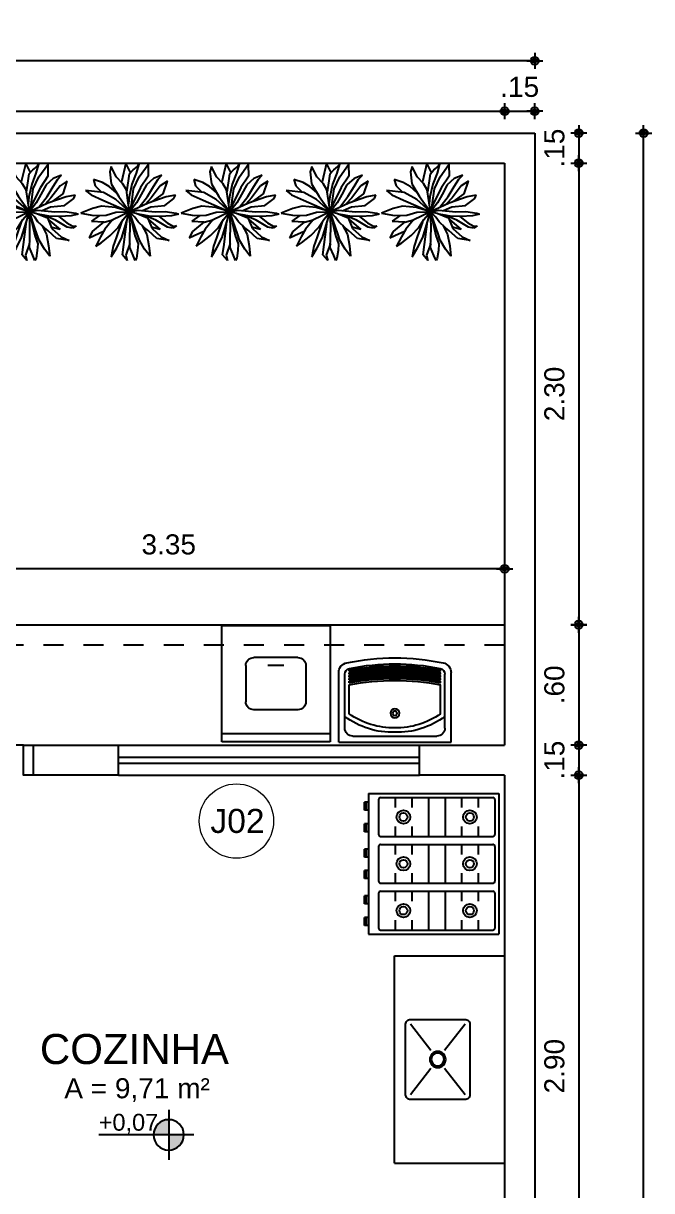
# Model space of a CAD drawing. Header units: millimetres. Extents: x 0 to 5100, y -1 to 1869.
# Drawn here: x 4693.76 to 4696.9, y 994.43 to 1000.25 of the extents above; entities that cross this region are included whole.
import ezdxf
from ezdxf.enums import TextEntityAlignment as Align

# ---------------------------------------------------------------- set-up
doc = ezdxf.new("R2010")
doc.units = ezdxf.units.MM
doc.header["$LTSCALE"] = 20
doc.linetypes.add('HIDDEN', pattern=[0.375, 0.25, -0.125])
for name, color, linetype in [('01', 4, 'Continuous'), ('02', 2, 'Continuous'), ('a-pem-m', 6, 'Continuous'), ('A-PEN-08', 8, 'Continuous'), ('A-PEN-C', 4, 'Continuous'), ('A-PEN-M', 6, 'Continuous'), ('A-PEN-V', 104, 'Continuous'), ('AGT TEXTO-80 MC', 3, 'Continuous'), ('COTAS', 7, 'Continuous'), ('COZINHA', 6, 'Continuous'), ('JANELAS_EXTERNO', 3, 'Continuous'), ('JANELAS_INTERNO', 3, 'Continuous'), ('L-Texto', 30, 'Continuous'), ('NIVEIS', 1, 'Continuous'), ('PAREDE2.5', 5, 'Continuous'), ('portas', 4, 'Continuous')]:
    doc.layers.add(name, color=color, linetype=linetype)
doc.layers.add('BLOCOS', color=4, linetype='Continuous', lineweight=9)
doc.styles.add('CARIMBO_DADOS', font='arial.ttf', dxfattribs={"height": 0.1})
doc.styles.add('REGUA80', font='arial.ttf', dxfattribs={"height": 1})
doc.styles.get("Standard").update_dxf_attribs({"font": 'arial.ttf'})
doc.styles.add('T20', font='PORT2', dxfattribs={"height": 0.2})
doc.styles.add('TEXT', font='arial.ttf')
doc.dimstyles.get("Standard").update_dxf_attribs({"dimtxt": 0.18, "dimasz": 0.18, "dimexe": 0.18, "dimexo": 0.0625, "dimgap": 0.09, "dimtad": 0, "dimtih": 1, "dimtoh": 1, "dimdec": 4, "dimzin": 0, "dimdsep": 46, "dimtxsty": 'Standard', "dimcen": 0.09, "dimadec": 0, "dimazin": 0, "dimtfac": 1, "dimtdec": 4, "dimtofl": 0, "dimtmove": 0, "dimatfit": 3, "dimfxl": 1, "dimtolj": 1, "dimtzin": 0, "dimarcsym": 0})

# ---------------------------------------------------------------- blocks, each defined once
blk = doc.blocks.new('Fogão03_6')
at = {"layer": 'a-pem-m', "color": 8}
for p, q in [((-0.35, -0.65), (-0.35, 0)), ((-0.35, 0), (0.35, 0)), ((-0.35, 0), (0.35, 0)), ((-0.35, -0.65), (-0.35, 0)), ((-0.33, -0.59), (-0.33, -0.03)), ((-0.33, -0.59), (-0.33, -0.03)), ((-0.32, -0.02), (-0.1467, -0.02)), ((-0.32, -0.02), (-0.1467, -0.02)), ((-0.1367, -0.59), (-0.1367, -0.03)), ((-0.1367, -0.59), (-0.1367, -0.03)), ((-0.0967, -0.59), (-0.0967, -0.03)), ((-0.0967, -0.59), (-0.0967, -0.03)), ((-0.0867, -0.02), (0.0867, -0.02)), ((-0.0867, -0.02), (0.0867, -0.02)), ((0.0967, -0.59), (0.0967, -0.03)), ((0.0967, -0.59), (0.0967, -0.03)), ((0.1367, -0.59), (0.1367, -0.03)), ((0.1367, -0.59), (0.1367, -0.03)), ((0.1467, -0.02), (0.32, -0.02)), ((0.1467, -0.02), (0.32, -0.02)), ((0.33, -0.59), (0.33, -0.03)), ((0.33, -0.59), (0.33, -0.03)), ((0.35, -0.65), (0.35, 0)), ((0.35, -0.65), (0.35, 0)), ((-0.33, -0.1029), (-0.28, -0.1029)), ((-0.33, -0.1029), (-0.28, -0.1029)), ((-0.1867, -0.1029), (-0.1367, -0.1029)), ((-0.1867, -0.1029), (-0.1367, -0.1029)), ((-0.0967, -0.1029), (-0.0467, -0.1029)), ((-0.0967, -0.1029), (-0.0467, -0.1029)), ((0.0467, -0.1029), (0.0967, -0.1029)), ((0.0467, -0.1029), (0.0967, -0.1029)), ((0.1367, -0.1029), (0.1867, -0.1029)), ((0.1367, -0.1029), (0.1867, -0.1029)), ((0.28, -0.1029), (0.33, -0.1029)), ((0.28, -0.1029), (0.33, -0.1029)), ((-0.33, -0.1857), (-0.28, -0.1857)), ((-0.33, -0.1857), (-0.28, -0.1857)), ((-0.1867, -0.1857), (-0.1367, -0.1857)), ((-0.1867, -0.1857), (-0.1367, -0.1857)), ((-0.0967, -0.1857), (-0.0467, -0.1857)), ((-0.0967, -0.1857), (-0.0467, -0.1857)), ((0.0467, -0.1857), (0.0967, -0.1857)), ((0.0467, -0.1857), (0.0967, -0.1857)), ((0.1367, -0.1857), (0.1867, -0.1857)), ((0.1367, -0.1857), (0.1867, -0.1857)), ((0.28, -0.1857), (0.33, -0.1857)), ((0.28, -0.1857), (0.33, -0.1857)), ((-0.33, -0.2686), (-0.1367, -0.2686)), ((-0.33, -0.2686), (-0.1367, -0.2686)), ((-0.0967, -0.2686), (0.0967, -0.2686)), ((-0.0967, -0.2686), (0.0967, -0.2686)), ((0.1367, -0.2686), (0.33, -0.2686)), ((0.1367, -0.2686), (0.33, -0.2686)), ((-0.33, -0.3514), (-0.1367, -0.3514)), ((-0.33, -0.3514), (-0.1367, -0.3514)), ((-0.0967, -0.3514), (0.0967, -0.3514)), ((-0.0967, -0.3514), (0.0967, -0.3514)), ((0.1367, -0.3514), (0.33, -0.3514)), ((0.1367, -0.3514), (0.33, -0.3514)), ((-0.33, -0.4343), (-0.28, -0.4343)), ((-0.33, -0.4343), (-0.28, -0.4343)), ((-0.1867, -0.4343), (-0.1367, -0.4343)), ((-0.1867, -0.4343), (-0.1367, -0.4343)), ((-0.0967, -0.4343), (-0.0467, -0.4343)), ((-0.0967, -0.4343), (-0.0467, -0.4343)), ((0.0467, -0.4343), (0.0967, -0.4343)), ((0.0467, -0.4343), (0.0967, -0.4343)), ((0.1367, -0.4343), (0.1867, -0.4343)), ((0.1367, -0.4343), (0.1867, -0.4343)), ((0.28, -0.4343), (0.33, -0.4343)), ((0.28, -0.4343), (0.33, -0.4343)), ((-0.33, -0.5171), (-0.28, -0.5171)), ((-0.33, -0.5171), (-0.28, -0.5171)), ((-0.1867, -0.5171), (-0.1367, -0.5171)), ((-0.1867, -0.5171), (-0.1367, -0.5171)), ((-0.0967, -0.5171), (-0.0467, -0.5171)), ((-0.0967, -0.5171), (-0.0467, -0.5171)), ((0.0467, -0.5171), (0.0967, -0.5171)), ((0.0467, -0.5171), (0.0967, -0.5171)), ((0.1367, -0.5171), (0.1867, -0.5171)), ((0.1367, -0.5171), (0.1867, -0.5171)), ((0.28, -0.5171), (0.33, -0.5171)), ((0.28, -0.5171), (0.33, -0.5171)), ((-0.32, -0.6), (-0.1467, -0.6)), ((-0.32, -0.6), (-0.1467, -0.6)), ((-0.0867, -0.6), (0.0867, -0.6)), ((-0.0867, -0.6), (0.0867, -0.6)), ((0.1467, -0.6), (0.32, -0.6)), ((0.1467, -0.6), (0.32, -0.6)), ((-0.35, -0.65), (0.35, -0.65)), ((-0.35, -0.65), (0.35, -0.65)), ((-0.3068, -0.65), (-0.3068, -0.67)), ((-0.3068, -0.65), (-0.3068, -0.67)), ((-0.2669, -0.66), (-0.3068, -0.66)), ((-0.2669, -0.66), (-0.3068, -0.66)), ((-0.2669, -0.67), (-0.3068, -0.67)), ((-0.2669, -0.67), (-0.3068, -0.67)), ((-0.2669, -0.65), (-0.2669, -0.67)), ((-0.2669, -0.65), (-0.2669, -0.67)), ((-0.1998, -0.65), (-0.1998, -0.67)), ((-0.1998, -0.65), (-0.1998, -0.67)), ((-0.1599, -0.66), (-0.1998, -0.66)), ((-0.1599, -0.66), (-0.1998, -0.66)), ((-0.1599, -0.67), (-0.1998, -0.67)), ((-0.1599, -0.67), (-0.1998, -0.67)), ((-0.1599, -0.65), (-0.1599, -0.67)), ((-0.1599, -0.65), (-0.1599, -0.67)), ((-0.0734, -0.65), (-0.0734, -0.67)), ((-0.0734, -0.65), (-0.0734, -0.67)), ((-0.0335, -0.66), (-0.0734, -0.66)), ((-0.0335, -0.66), (-0.0734, -0.66)), ((-0.0335, -0.67), (-0.0734, -0.67)), ((-0.0335, -0.67), (-0.0734, -0.67)), ((-0.0335, -0.65), (-0.0335, -0.67)), ((-0.0335, -0.65), (-0.0335, -0.67)), ((0.0335, -0.65), (0.0335, -0.67)), ((0.0335, -0.65), (0.0335, -0.67)), ((0.0734, -0.66), (0.0335, -0.66)), ((0.0734, -0.66), (0.0335, -0.66)), ((0.0734, -0.67), (0.0335, -0.67)), ((0.0734, -0.67), (0.0335, -0.67)), ((0.0734, -0.65), (0.0734, -0.67)), ((0.0734, -0.65), (0.0734, -0.67)), ((0.1599, -0.65), (0.1599, -0.67)), ((0.1599, -0.65), (0.1599, -0.67)), ((0.1998, -0.66), (0.1599, -0.66)), ((0.1998, -0.66), (0.1599, -0.66)), ((0.1998, -0.67), (0.1599, -0.67)), ((0.1998, -0.67), (0.1599, -0.67)), ((0.1998, -0.65), (0.1998, -0.67)), ((0.1998, -0.65), (0.1998, -0.67)), ((0.2669, -0.65), (0.2669, -0.67)), ((0.2669, -0.65), (0.2669, -0.67)), ((0.3067, -0.66), (0.2669, -0.66)), ((0.3067, -0.66), (0.2669, -0.66)), ((0.3067, -0.67), (0.2669, -0.67)), ((0.3067, -0.67), (0.2669, -0.67)), ((0.3067, -0.65), (0.3067, -0.67)), ((0.3067, -0.65), (0.3067, -0.67))]:
    blk.add_line(p, q, dxfattribs=at)
for centre, radius in [((-0.2333, -0.1443), 0.0341), ((-0.2333, -0.1443), 0.0341), ((0, -0.1443), 0.0341), ((0, -0.1443), 0.0341), ((0.2333, -0.1443), 0.0341), ((0.2333, -0.1443), 0.0341), ((-0.2333, -0.1443), 0.02), ((-0.2333, -0.1443), 0.02), ((0, -0.1443), 0.02), ((0, -0.1443), 0.02), ((0.2333, -0.1443), 0.02), ((0.2333, -0.1443), 0.02), ((-0.2333, -0.4757), 0.0341), ((-0.2333, -0.4757), 0.0341), ((-0.2333, -0.4757), 0.02), ((-0.2333, -0.4757), 0.02), ((0, -0.4757), 0.0341), ((0, -0.4757), 0.0341), ((0, -0.4757), 0.02), ((0, -0.4757), 0.02), ((0.2333, -0.4757), 0.0341), ((0.2333, -0.4757), 0.0341), ((0.2333, -0.4757), 0.02), ((0.2333, -0.4757), 0.02)]:
    blk.add_circle(centre, radius, dxfattribs=at)
for centre, start, end in [((-0.32, -0.03), 89.99946, 179.99964), ((-0.32, -0.03), 89.99946, 179.99964), ((-0.1467, -0.03), 359.99964, 89.99946), ((-0.1467, -0.03), 359.99964, 89.99946), ((-0.0867, -0.03), 89.99946, 179.99964), ((-0.0867, -0.03), 89.99946, 179.99964), ((0.0867, -0.03), 359.99964, 89.99946), ((0.0867, -0.03), 359.99964, 89.99946), ((0.1467, -0.03), 89.99946, 179.99964), ((0.1467, -0.03), 89.99946, 179.99964), ((0.32, -0.03), 359.99964, 89.99946), ((0.32, -0.03), 359.99964, 89.99946), ((-0.32, -0.59), 179.99964, 269.99946), ((-0.32, -0.59), 179.99964, 269.99946), ((-0.1467, -0.59), 269.99946, 359.99964), ((-0.1467, -0.59), 269.99946, 359.99964), ((-0.0867, -0.59), 179.99964, 269.99946), ((-0.0867, -0.59), 179.99964, 269.99946), ((0.0867, -0.59), 269.99946, 359.99964), ((0.0867, -0.59), 269.99946, 359.99964), ((0.1467, -0.59), 179.99964, 269.99946), ((0.1467, -0.59), 179.99964, 269.99946), ((0.32, -0.59), 269.99946, 359.99964), ((0.32, -0.59), 269.99946, 359.99964)]:
    blk.add_arc(centre, 0.01, start, end, dxfattribs=at)
blk = doc.blocks.new('pp')
at = {"layer": '01'}
for p, q in [((3701.2338, 249.4487), (3701.3355, 249.317)), ((3701.404, 249.317), (3701.5058, 249.4487)), ((3701.2338, 249.0967), (3701.3355, 249.2284)), ((3701.404, 249.2284), (3701.5058, 249.0967))]:
    blk.add_line(p, q, dxfattribs=at)
for radius in [0.04, 0.032]:
    blk.add_circle((3701.3698, 249.2727), radius, dxfattribs=at)
at = {"layer": '02', "flags": 128}
blk.add_lwpolyline([(3701.2098, 249.4487), (3701.2098, 249.0967, 0.414214), (3701.2338, 249.0727), (3701.5058, 249.0727, 0.414214), (3701.5298, 249.0967), (3701.5298, 249.4487, 0.414214), (3701.5058, 249.4727), (3701.2338, 249.4727, 0.414214)], format="xyb", close=True, dxfattribs=at)
blk = doc.blocks.new('Árvore10')
at = {"layer": 'AGT TEXTO-80 MC', "color": 72}
for p, q in [((0.047, 1.449), (0.076, 1.524)), ((0.076, 1.524), (0.123, 1.305)), ((0.444, 1.455), (0.515, 1.349)), ((0.45, 1.349), (0.444, 1.455)), ((-0.952, 1.18), (-0.811, 0.954)), ((-0.554, 1.048), (-0.952, 1.18)), ((-0.519, 1.424), (-0.467, 1.142)), ((-0.414, 1.38), (-0.519, 1.424)), ((-0.467, 1.142), (-0.268, 0.579)), ((-0.198, 1.092), (-0.414, 1.38)), ((-0.151, 0.66), (-0.198, 1.092)), ((-0.005, 1.105), (0.047, 1.449)), ((0.006, 0.792), (-0.005, 1.105)), ((0.123, 1.305), (0.147, 0.948)), ((0.146, 0.917), (0.351, 1.167)), ((0.48, 1.18), (0.258, 0.817)), ((0.351, 1.167), (0.45, 1.349)), ((0.515, 1.349), (0.48, 1.18)), ((0.783, 0.986), (0.9, 1.236)), ((0.9, 1.236), (0.83, 0.848)), ((-1.139, 1.004), (-1.033, 0.742)), ((-1.01, 0.886), (-1.139, 1.004)), ((-1.033, 0.742), (-0.841, 0.523)), ((-0.782, 0.742), (-1.01, 0.886)), ((-0.811, 0.954), (-0.432, 0.673)), ((-0.473, 0.554), (-0.782, 0.742)), ((-0.317, 0.716), (-0.554, 1.048)), ((-0.052, 0.26), (0.006, 0.792)), ((0.258, 0.817), (0.103, 0.45)), ((0.147, 0.948), (0.135, 0.61)), ((0.234, 0.579), (0.55, 0.954)), ((0.55, 0.954), (0.48, 0.673)), ((0.526, 0.698), (0.783, 0.986)), ((0.83, 0.848), (0.59, 0.585)), ((-1.471, 0.573), (-1.103, 0.579)), ((-1.092, 0.297), (-1.471, 0.573)), ((-1.103, 0.579), (-0.753, 0.341)), ((-0.841, 0.523), (-0.537, 0.36)), ((-0.137, 0.296), (-0.473, 0.554)), ((-0.432, 0.673), (-0.233, 0.491)), ((-0.268, 0.579), (0, 0)), ((-0.036, 0.403), (-0.151, 0.66)), ((0.041, 0.203), (0.193, 0.56)), ((0.135, 0.61), (0.071, 0.273)), ((0.193, 0.56), (0.526, 0.698)), ((0.497, 0.466), (0.316, 0.266)), ((0.421, 0.383), (0.707, 0.535)), ((0.59, 0.585), (0.497, 0.466)), ((0.707, 0.535), (1.064, 0.598)), ((1.169, 0.466), (0.883, 0.303)), ((1.064, 0.598), (1.379, 0.635)), ((1.379, 0.635), (1.169, 0.466)), ((-1.218, 0.031), (-1.512, -0.116)), ((-1.483, 0.285), (-1.197, 0.203)), ((-1.407, 0.241), (-1.483, 0.285)), ((-1.308, 0.109), (-1.407, 0.241)), ((-1.179, -0.003), (-1.308, 0.109)), ((-1.197, 0.203), (-0.858, 0.072)), ((-0.712, 0.122), (-1.092, 0.297)), ((-0.858, 0.072), (-0.461, -0.016)), ((-0.753, 0.341), (-0.137, 0.036)), ((-0.204, 0.053), (-0.712, 0.122)), ((-0.537, 0.36), (-0.274, 0.216)), ((-0.274, 0.216), (0, 0)), ((0, 0), (-0.204, 0.053)), ((0, 0), (-0.052, 0.26)), ((0, 0), (0.041, 0.203)), ((0.509, 0.172), (0, 0)), ((0, 0), (0.742, 0.166)), ((0.17, 0.166), (0, 0)), ((0.462, 0.016), (0, 0)), ((0.316, 0.266), (0.17, 0.166)), ((0.824, 0.009), (0.462, 0.016)), ((0.684, 0.235), (0.509, 0.172)), ((0.883, 0.303), (0.684, 0.235)), ((0.742, 0.166), (0.999, 0.26)), ((1.11, 0.003), (0.824, 0.009)), ((0.988, 0.006), (1.356, -0.122)), ((0.999, 0.26), (1.204, 0.247)), ((1.362, 0.109), (1.11, 0.003)), ((1.204, 0.247), (1.443, 0.21)), ((1.519, 0.172), (1.362, 0.109)), ((1.443, 0.21), (1.519, 0.172)), ((-1.512, -0.116), (-0.934, -0.254)), ((-0.607, -0.085), (-1.179, -0.003)), ((-0.882, -0.222), (-1.092, -0.416)), ((-0.683, -0.103), (-0.882, -0.222)), ((-0.864, -0.579), (-0.473, -0.341)), ((-0.35, -0.053), (-0.683, -0.103)), ((-0.473, -0.341), (0, 0)), ((-0.461, -0.016), (-0.249, -0.04)), ((0, 0), (-0.379, -0.429)), ((-0.362, -0.836), (0, 0)), ((0, 0), (-0.35, -0.053)), ((0, 0), (-0.128, -0.441)), ((0.807, -0.241), (0, 0)), ((0.246, -0.203), (0, 0)), ((0, 0), (0.263, -0.541)), ((0.018, -0.429), (0, 0)), ((0.491, -0.36), (0.246, -0.203)), ((1.023, -0.185), (0.307, -0.092)), ((0.324, -0.253), (0.778, -0.41)), ((0.737, -0.604), (0.491, -0.36)), ((1.128, -0.404), (0.807, -0.241)), ((1.338, -0.228), (1.023, -0.185)), ((1.519, -0.078), (1.338, -0.228)), ((1.356, -0.122), (1.519, -0.078)), ((-1.092, -0.416), (-1.407, -0.573)), ((-1.407, -0.573), (-1.244, -0.623)), ((-1.244, -0.623), (-0.864, -0.579)), ((-0.782, -0.635), (-0.911, -0.848)), ((-0.587, -0.411), (-0.782, -0.635)), ((-0.379, -0.429), (-0.601, -0.817)), ((-0.128, -0.441), (-0.169, -0.873)), ((0.106, -0.736), (0.018, -0.429)), ((0.322, -0.804), (0.252, -0.529)), ((0.263, -0.541), (0.538, -0.773)), ((0.97, -0.892), (0.737, -0.604)), ((0.778, -0.41), (1.07, -0.51)), ((1.07, -0.51), (1.403, -0.573)), ((1.403, -0.573), (1.128, -0.404)), ((-0.911, -0.848), (-1.004, -1.13)), ((-1.004, -1.13), (-0.811, -1.073)), ((-0.811, -1.073), (-0.613, -0.873)), ((-0.601, -0.817), (-0.66, -1.374)), ((-0.531, -1.205), (-0.362, -0.836)), ((-0.169, -0.873), (-0.099, -1.161)), ((0.117, -1.117), (0.106, -0.736)), ((0.117, -0.942), (0.293, -1.192)), ((0.293, -1.192), (0.316, -0.804)), ((0.316, -0.804), (0.62, -1.167)), ((0.538, -0.773), (0.783, -0.904)), ((0.737, -1.111), (0.608, -0.811)), ((0.783, -0.904), (1.075, -1.055)), ((1.075, -1.055), (0.97, -0.892)), ((-0.66, -1.374), (-0.531, -1.205)), ((-0.099, -1.161), (0.041, -1.524)), ((0.041, -1.524), (0.117, -1.117)), ((0.62, -1.167), (0.813, -1.267)), ((0.813, -1.267), (0.737, -1.111))]:
    blk.add_line(p, q, dxfattribs=at)
blk = doc.blocks.new('CIRCULOS')
at = {"layer": 'COTAS'}
for p, q in [((-4, 0), (4, 0)), ((0, 4), (0, -4))]:
    blk.add_line(p, q, dxfattribs=at)
for radius in [2, 1]:
    blk.add_circle((0, 0), radius, dxfattribs=at)
blk = doc.blocks.new('*D159')
at = {"layer": 'PAREDE2.5', "color": 8, "lineweight": -2, "ltscale": 0.05}
blk.add_line((4689.4731, 999.8071), (4696.1531, 999.8071), dxfattribs=at)
at = {"layer": 'PAREDE2.5', "color": 8, "lineweight": -2, "ltscale": 0.05, "xscale": 0.01, "yscale": 0.01, "zscale": 0.01, "rotation": 180}
blk.add_blockref('CIRCULOS', (4689.4631, 999.8071), dxfattribs=at)
at = {"layer": 'PAREDE2.5', "color": 8, "lineweight": -2, "ltscale": 0.05, "xscale": 0.01, "yscale": 0.01, "zscale": 0.01}
blk.add_blockref('CIRCULOS', (4696.1631, 999.8071), dxfattribs=at)
at = {"layer": 'PAREDE2.5', "color": 230, "ltscale": 0.05, "insert": (4692.8131, 999.9282), "char_height": 0.1, "attachment_point": 5, "style": 'CARIMBO_DADOS'}
blk.add_mtext('\\A1;6.70', dxfattribs=at)
blk = doc.blocks.new('*D160')
at = {"layer": 'PAREDE2.5', "color": 8, "lineweight": -2, "ltscale": 0.05}
for p, q in [((4696.1531, 999.8071), (4696.1431, 999.8071)), ((4696.1631, 999.8071), (4696.3131, 999.8071)), ((4696.3231, 999.8071), (4696.3331, 999.8071))]:
    blk.add_line(p, q, dxfattribs=at)
at = {"layer": 'PAREDE2.5', "color": 8, "lineweight": -2, "ltscale": 0.05, "xscale": 0.01, "yscale": 0.01, "zscale": 0.01}
blk.add_blockref('CIRCULOS', (4696.1631, 999.8071), dxfattribs=at)
at = {"layer": 'PAREDE2.5', "color": 8, "lineweight": -2, "ltscale": 0.05, "xscale": 0.01, "yscale": 0.01, "zscale": 0.01, "rotation": 180}
blk.add_blockref('CIRCULOS', (4696.3131, 999.8071), dxfattribs=at)
at = {"layer": 'PAREDE2.5', "color": 230, "ltscale": 0.05, "insert": (4696.2381, 999.9282), "char_height": 0.1, "attachment_point": 5, "style": 'CARIMBO_DADOS'}
blk.add_mtext('\\A1;.15', dxfattribs=at)
blk = doc.blocks.new('*D133')
at = {"layer": 'PAREDE2.5', "color": 8, "lineweight": -2, "ltscale": 0.05}
blk.add_line((4696.3031, 1000.0587), (4689.3231, 1000.0587), dxfattribs=at)
at = {"layer": 'PAREDE2.5', "color": 8, "lineweight": -2, "ltscale": 0.05, "xscale": 0.01, "yscale": 0.01, "zscale": 0.01, "rotation": 180}
blk.add_blockref('CIRCULOS', (4689.3131, 1000.0587), dxfattribs=at)
at = {"layer": 'PAREDE2.5', "color": 8, "lineweight": -2, "ltscale": 0.05, "xscale": 0.01, "yscale": 0.01, "zscale": 0.01}
blk.add_blockref('CIRCULOS', (4696.3131, 1000.0587), dxfattribs=at)
at = {"layer": 'PAREDE2.5', "color": 230, "ltscale": 0.05, "insert": (4692.8131, 1000.1798), "char_height": 0.1, "attachment_point": 5, "style": 'CARIMBO_DADOS'}
blk.add_mtext('\\A1;7.00', dxfattribs=at)
blk = doc.blocks.new('*D161')
at = {"layer": 'PAREDE2.5', "color": 8, "lineweight": -2, "ltscale": 0.05}
for p, q in [((4696.5325, 999.7086), (4696.5325, 999.7186)), ((4696.5325, 999.6986), (4696.5325, 999.5486)), ((4696.5325, 999.5386), (4696.5325, 999.5286))]:
    blk.add_line(p, q, dxfattribs=at)
at = {"layer": 'PAREDE2.5', "color": 8, "lineweight": -2, "ltscale": 0.05, "xscale": 0.01, "yscale": 0.01, "zscale": 0.01}
for p, rotation in [((4696.5325, 999.6986), 270), ((4696.5325, 999.5486), 90)]:
    blk.add_blockref('CIRCULOS', p, dxfattribs=dict(at, rotation=rotation))
at = {"layer": 'PAREDE2.5', "color": 230, "ltscale": 0.05, "insert": (4696.4115, 999.6236), "char_height": 0.1, "attachment_point": 5, "rotation": 90, "style": 'CARIMBO_DADOS'}
blk.add_mtext('\\A1;.15', dxfattribs=at)
blk = doc.blocks.new('*D162')
at = {"layer": 'PAREDE2.5', "color": 8, "lineweight": -2, "ltscale": 0.05}
blk.add_line((4696.5325, 999.5386), (4696.5325, 997.2586), dxfattribs=at)
at = {"layer": 'PAREDE2.5', "color": 8, "lineweight": -2, "ltscale": 0.05, "xscale": 0.01, "yscale": 0.01, "zscale": 0.01}
for p, rotation in [((4696.5325, 999.5486), 90), ((4696.5325, 997.2486), 270)]:
    blk.add_blockref('CIRCULOS', p, dxfattribs=dict(at, rotation=rotation))
at = {"layer": 'PAREDE2.5', "color": 230, "ltscale": 0.05, "insert": (4696.4115, 998.3986), "char_height": 0.1, "attachment_point": 5, "rotation": 90, "style": 'CARIMBO_DADOS'}
blk.add_mtext('\\A1;2.30', dxfattribs=at)
blk = doc.blocks.new('*D163')
at = {"layer": 'PAREDE2.5', "color": 8, "lineweight": -2, "ltscale": 0.05}
blk.add_line((4696.5325, 997.2386), (4696.5325, 996.6586), dxfattribs=at)
at = {"layer": 'PAREDE2.5', "color": 8, "lineweight": -2, "ltscale": 0.05, "xscale": 0.01, "yscale": 0.01, "zscale": 0.01}
for p, rotation in [((4696.5325, 997.2486), 90), ((4696.5325, 996.6486), 270)]:
    blk.add_blockref('CIRCULOS', p, dxfattribs=dict(at, rotation=rotation))
at = {"layer": 'PAREDE2.5', "color": 230, "ltscale": 0.05, "insert": (4696.4115, 996.9486), "char_height": 0.1, "attachment_point": 5, "rotation": 90, "style": 'CARIMBO_DADOS'}
blk.add_mtext('\\A1;.60', dxfattribs=at)
blk = doc.blocks.new('*D164')
at = {"layer": 'PAREDE2.5', "color": 8, "lineweight": -2, "ltscale": 0.05}
for p, q in [((4696.5325, 996.6586), (4696.5325, 996.6686)), ((4696.5325, 996.6486), (4696.5325, 996.4986)), ((4696.5325, 996.4886), (4696.5325, 996.4786))]:
    blk.add_line(p, q, dxfattribs=at)
at = {"layer": 'PAREDE2.5', "color": 8, "lineweight": -2, "ltscale": 0.05, "xscale": 0.01, "yscale": 0.01, "zscale": 0.01}
for p, rotation in [((4696.5325, 996.6486), 270), ((4696.5325, 996.4986), 90)]:
    blk.add_blockref('CIRCULOS', p, dxfattribs=dict(at, rotation=rotation))
at = {"layer": 'PAREDE2.5', "color": 230, "ltscale": 0.05, "insert": (4696.4115, 996.5736), "char_height": 0.1, "attachment_point": 5, "rotation": 90, "style": 'CARIMBO_DADOS'}
blk.add_mtext('\\A1;.15', dxfattribs=at)
blk = doc.blocks.new('*D165')
at = {"layer": 'PAREDE2.5', "color": 8, "lineweight": -2, "ltscale": 0.05}
blk.add_line((4696.5325, 996.4886), (4696.5325, 993.6086), dxfattribs=at)
at = {"layer": 'PAREDE2.5', "color": 8, "lineweight": -2, "ltscale": 0.05, "xscale": 0.01, "yscale": 0.01, "zscale": 0.01}
for p, rotation in [((4696.5325, 996.4986), 90), ((4696.5325, 993.5986), 270)]:
    blk.add_blockref('CIRCULOS', p, dxfattribs=dict(at, rotation=rotation))
at = {"layer": 'PAREDE2.5', "color": 230, "ltscale": 0.05, "insert": (4696.4115, 995.0486), "char_height": 0.1, "attachment_point": 5, "rotation": 90, "style": 'CARIMBO_DADOS'}
blk.add_mtext('\\A1;2.90', dxfattribs=at)
blk = doc.blocks.new('*D135')
at = {"layer": 'PAREDE2.5', "color": 8, "lineweight": -2, "ltscale": 0.05}
blk.add_line((4696.8562, 974.7086), (4696.8562, 999.6886), dxfattribs=at)
at = {"layer": 'PAREDE2.5', "color": 8, "lineweight": -2, "ltscale": 0.05, "xscale": 0.01, "yscale": 0.01, "zscale": 0.01}
for p, rotation in [((4696.8562, 999.6986), 90), ((4696.8562, 974.6986), 270)]:
    blk.add_blockref('CIRCULOS', p, dxfattribs=dict(at, rotation=rotation))
at = {"layer": 'PAREDE2.5', "color": 230, "ltscale": 0.05, "insert": (4696.7351, 987.1986), "char_height": 0.1, "attachment_point": 5, "rotation": 90, "style": 'CARIMBO_DADOS'}
blk.add_mtext('\\A1;25.00', dxfattribs=at)
blk = doc.blocks.new('*D185')
at = {"layer": 'PAREDE2.5', "color": 8, "lineweight": -2, "ltscale": 0.05}
blk.add_line((4696.1531, 997.5271), (4692.8231, 997.5271), dxfattribs=at)
at = {"layer": 'PAREDE2.5', "color": 8, "lineweight": -2, "ltscale": 0.05, "xscale": 0.01, "yscale": 0.01, "zscale": 0.01, "rotation": 180}
blk.add_blockref('CIRCULOS', (4692.8131, 997.5271), dxfattribs=at)
at = {"layer": 'PAREDE2.5', "color": 8, "lineweight": -2, "ltscale": 0.05, "xscale": 0.01, "yscale": 0.01, "zscale": 0.01}
blk.add_blockref('CIRCULOS', (4696.1631, 997.5271), dxfattribs=at)
at = {"layer": 'PAREDE2.5', "color": 230, "ltscale": 0.05, "insert": (4694.4881, 997.6481), "char_height": 0.1, "attachment_point": 5, "style": 'CARIMBO_DADOS'}
blk.add_mtext('\\A1;3.35', dxfattribs=at)
blk = doc.blocks.new('cotas')
at = {"layer": 'L-Texto'}
h = blk.add_hatch(color=6, dxfattribs=at)
h.paths.add_polyline_path([(0.135, 0, 0.414214), (0, 0.135), (0, 0)])
h.paths.add_polyline_path([(0, 0), (-0.135, 0, 0.414214), (0, -0.135)])
for p, q in [((0, 0.223), (0, -0.223)), ((-0.223, 0), (0.621, 0))]:
    blk.add_line(p, q, dxfattribs=at)
blk.add_circle((0, 0), 0.135, dxfattribs=at)
at = {"layer": 'L-Texto', "color": 6, "style": 'T20'}
blk.add_attdef('COTA', (0.167, 0.038), '', height=0.15, dxfattribs=at)
blk = doc.blocks.new('MaqLavarRoupas')
at = {"layer": '01'}
for p, q in [((0.27, -0.04), (-0.27, -0.04)), ((0.04, -0.38), (-0.04, -0.38))]:
    blk.add_line(p, q, dxfattribs=at)
at = {"layer": '02'}
for p, q in [((-0.27, 0), (-0.27, -0.58)), ((0.27, 0), (-0.27, 0)), ((0.27, -0.58), (0.27, 0)), ((0.11, -0.16), (-0.11, -0.16)), ((-0.15, -0.38), (-0.15, -0.2)), ((0.15, -0.38), (0.15, -0.2)), ((0.11, -0.42), (-0.11, -0.42)), ((-0.27, -0.58), (0.27, -0.58))]:
    blk.add_line(p, q, dxfattribs=at)
for centre, start, end in [((-0.11, -0.2), 90, 180), ((0.11, -0.2), 0, 90), ((-0.11, -0.38), 180, 270), ((0.11, -0.38), 270, 0)]:
    blk.add_arc(centre, 0.04, start, end, dxfattribs=at)
blk = doc.blocks.new('Tanque02')
at = {"layer": '01'}
for p, q in [((-0.2282, -0.1411), (-0.2282, -0.2851)), ((0.2282, -0.1411), (0.2282, -0.2851)), ((-0.2282, -0.2956), (-0.2282, -0.3028)), ((-0.2282, -0.3099), (-0.2282, -0.317)), ((-0.2282, -0.3241), (-0.2282, -0.3313)), ((-0.2282, -0.3384), (-0.2282, -0.3455)), ((0.2282, -0.2956), (0.2282, -0.3028)), ((0.2282, -0.3099), (0.2282, -0.317)), ((0.2282, -0.3241), (0.2282, -0.3313)), ((0.2282, -0.3384), (0.2282, -0.3455)), ((-0.2282, -0.3526), (-0.2282, -0.3598)), ((0.2282, -0.3526), (0.2282, -0.3598))]:
    blk.add_line(p, q, dxfattribs=at)
for radius in [0.0225, 0.011]:
    blk.add_circle((0, -0.1435), radius, dxfattribs=at)
for centre, radius, start, end in [((-0.0048, -0.4581), 0.3878, 89.29631, 125.17971), ((0.0048, -0.4581), 0.3878, 54.82029, 90.70369), ((-0.0082, 0.8256), 1.1322, 258.79776, 270.41551), ((0.0082, 0.8256), 1.1322, 269.58449, 281.20224), ((-0.0082, 0.8222), 1.1392, 258.86747, 270.41551), ((-0.0082, 0.8222), 1.1462, 258.93632, 270.41551), ((-0.0082, 0.8222), 1.1532, 259.00431, 270.41551), ((-0.0082, 0.8222), 1.1602, 259.07147, 270.41551), ((-0.0082, 0.8222), 1.1672, 259.13781, 270.41551), ((-0.0082, 0.8222), 1.1742, 259.20334, 270.41551), ((-0.0082, 0.8222), 1.1812, 259.26809, 270.41551), ((-0.0082, 0.8222), 1.1882, 259.33205, 270.41551), ((0.0082, 0.8222), 1.1812, 269.58449, 280.73191), ((0.0082, 0.8222), 1.1882, 269.58449, 280.66795), ((0.0082, 0.8222), 1.1672, 269.58449, 280.86219), ((0.0082, 0.8222), 1.1742, 269.58449, 280.79666), ((0.0082, 0.8222), 1.1532, 269.58449, 280.99569), ((0.0082, 0.8222), 1.1602, 269.58449, 280.92853), ((0.0082, 0.8222), 1.1392, 269.58449, 281.13253), ((0.0082, 0.8222), 1.1462, 269.58449, 281.06368), ((-0.0082, 0.8222), 1.1952, 259.39526, 270.41551), ((-0.0082, 0.8222), 1.2022, 259.45771, 270.41551), ((0.0082, 0.8222), 1.1952, 269.58449, 280.60474), ((0.0082, 0.8222), 1.2022, 269.58449, 280.54229)]:
    blk.add_arc(centre, radius, start, end, dxfattribs=at)
at = {"layer": '02'}
for p, q in [((-0.28, 0), (0.28, 0)), ((-0.28, 0), (-0.28, -0.346)), ((0.28, 0), (0.28, -0.346)), ((-0.21, -0.03), (0.21, -0.03)), ((-0.25, -0.07), (-0.25, -0.3379)), ((0.25, -0.07), (0.25, -0.3379))]:
    blk.add_line(p, q, dxfattribs=at)
for centre, radius, start, end in [((-0.21, -0.07), 0.04, 90, 180), ((-0.0124, -0.4456), 0.3968, 88.21634, 126.78896), ((0.0124, -0.4456), 0.3968, 53.21104, 91.78366), ((0.21, -0.07), 0.04, 0, 90), ((-0.23, -0.346), 0.05, 180, 258.28678), ((-0.22, -0.3379), 0.03, 180, 258.70177), ((0.22, -0.3379), 0.03, 281.29823, 0), ((0.23, -0.346), 0.05, 281.71322, 0), ((0, 0.7633), 1.1829, 258.28678, 270), ((0, 0.7633), 1.1529, 258.70177, 270), ((0, 0.7633), 1.1529, 270, 281.29823), ((0, 0.7633), 1.1829, 270, 281.71322)]:
    blk.add_arc(centre, radius, start, end, dxfattribs=at)

msp = doc.modelspace()

# ---------------------------------------------------------------- linework, layer by layer
at = {"layer": 'A-PEN-08', "linetype": 'HIDDEN', "ltscale": 0.001}
msp.add_line((4689.4631, 997.1486), (4696.1631, 997.1486), dxfattribs=at)
at = {"layer": 'A-PEN-C', "ltscale": 0.05}
for p, q in [((4689.4631, 997.2486), (4696.1631, 997.2486)), ((4693.7631, 996.6486), (4692.9381, 996.6486))]:
    msp.add_line(p, q, dxfattribs=at)
at = {"layer": 'A-PEN-M', "ltscale": 0.05}
for p, q in [((4695.6131, 994.565), (4695.6131, 995.5986)), ((4695.6131, 995.5986), (4696.1631, 995.5986)), ((4695.6131, 994.565), (4696.1631, 994.565))]:
    msp.add_line(p, q, dxfattribs=at)
at = {"layer": 'BLOCOS'}
msp.add_circle((4694.8259, 996.27), 0.1854, dxfattribs=at)
at = {"layer": 'JANELAS_EXTERNO', "ltscale": 0.05}
for p, q in [((4694.2381, 996.6486), (4695.7381, 996.6486)), ((4694.2381, 996.4986), (4695.7381, 996.4986))]:
    msp.add_line(p, q, dxfattribs=at)
at = {"layer": 'JANELAS_INTERNO', "ltscale": 0.05}
for p, q in [((4694.2381, 996.5886), (4695.7381, 996.5886)), ((4694.2381, 996.5586), (4695.7381, 996.5586))]:
    msp.add_line(p, q, dxfattribs=at)
at = {"layer": 'PAREDE2.5', "ltscale": 0.05}
for p, q in [((4689.3131, 999.6986), (4696.3131, 999.6986)), ((4696.3131, 999.6986), (4696.3131, 974.6986)), ((4689.4631, 999.5486), (4696.1631, 999.5486)), ((4696.1631, 999.5486), (4696.1631, 996.6486)), ((4693.8131, 996.6486), (4694.2381, 996.6486)), ((4693.8131, 996.4986), (4693.8131, 996.6486)), ((4694.2381, 996.4986), (4694.2381, 996.6486)), ((4695.7381, 996.6486), (4696.1631, 996.6486)), ((4695.7381, 996.4986), (4695.7381, 996.6486)), ((4694.2381, 996.4986), (4693.8131, 996.4986)), ((4696.1631, 996.4986), (4695.7381, 996.4986)), ((4696.1631, 996.4986), (4696.1631, 993.5986))]:
    msp.add_line(p, q, dxfattribs=at)
at = {"layer": 'portas', "ltscale": 0.05}
msp.add_lwpolyline([(4693.8131, 996.4986), (4693.7631, 996.4986), (4693.7631, 996.6486), (4693.8131, 996.6486)], dxfattribs=at)

# ---------------------------------------------------------------- block references
at = {"xscale": -1, "rotation": 180}
msp.add_blockref('MaqLavarRoupas', (4695.0223, 996.6648), dxfattribs=at)
at = {"layer": 'A-PEN-08', "ltscale": 0.05, "xscale": -1, "rotation": 180}
msp.add_blockref('Tanque02', (4695.6156, 996.6636), dxfattribs=at)
at = {"layer": 'A-PEN-08', "xscale": -1}
msp.add_blockref('pp', (8397.1993, 745.8091), dxfattribs=at)
at = {"layer": 'A-PEN-V', "xscale": 0.1599999999998545, "yscale": 0.1599999999998545, "zscale": 0.1599999999998545, "rotation": 270}
for p in [(4693.7933, 999.3066), (4694.2933, 999.3066), (4694.7933, 999.3066), (4695.2933, 999.3066), (4695.7933, 999.3066)]:
    msp.add_blockref('Árvore10', p, dxfattribs=at)
at = {"layer": 'COZINHA', "linetype": 'Continuous', "rotation": 270}
msp.add_blockref('Fogão03_6', (4696.1343, 996.0569), dxfattribs=at)
at = {"layer": 'NIVEIS', "color": 1}
ref = msp.add_blockref('cotas', (4694.488, 994.7062), dxfattribs=dict(at, xscale=-0.5599999999994552, yscale=0.5599999999995505, zscale=0.5599999999999999))
ref.add_attrib('COTA', '+0,07', (4694.1389, 994.7269), dxfattribs={"color": 1, "height": 0.084, "style": 'TEXT'})

# ---------------------------------------------------------------- texts
at = {"color": 230, "attachment_point": 5, "style": 'CARIMBO_DADOS'}
for s, insert, char_height in [('COZINHA', (4694.3171, 995.1329), 0.15), ('A = 9,71 m²', (4694.3304, 994.9292), 0.1)]:
    msp.add_mtext(s, dxfattribs=dict(at, insert=insert, char_height=char_height))
at = {"layer": 'BLOCOS', "style": 'REGUA80'}
msp.add_text('J02', height=0.12, dxfattribs=at).set_placement((4694.8309, 996.2107), align=Align.CENTER)

# ---------------------------------------------------------------- dimensions: what is measured, and where the dimension line sits
at = {"layer": 'PAREDE2.5', "ltscale": 0.05}
for base, p1, p2, picture, middle in [((4689.3131, 1000.0587), (4696.3131, 999.6986), (4689.3131, 999.6986), '*D133', (4692.8131, 1000.1798)), ((4696.1631, 999.8071), (4689.4631, 999.5486), (4696.1631, 999.5486), '*D159', (4692.8131, 999.9282)), ((4696.3131, 999.8071), (4696.1631, 999.5486), (4696.3131, 999.6986), '*D160', (4696.2381, 999.9282)), ((4692.8131, 997.5271), (4696.1631, 996.6486), (4692.8131, 996.4986), '*D185', (4694.4881, 997.6481))]:
    dim = msp.add_linear_dim(base=base, p1=p1, p2=p2, dimstyle='Standard', override={"dimtxt": 0.1, "dimasz": 0.01, "dimexe": 0, "dimexo": 0, "dimgap": 0.07, "dimtad": 1, "dimtih": 0, "dimtoh": 0, "dimdec": 2, "dimzin": 5, "dimtxsty": 'CARIMBO_DADOS', "dimblk1": 'CIRCULOS', "dimblk2": 'CIRCULOS', "dimsah": 1, "dimcen": 0, "dimse1": 1, "dimse2": 1, "dimclrd": 8, "dimclre": 8, "dimclrt": 230, "dimtfac": 100, "dimtdec": 2, "dimtix": 1, "dimtofl": 1, "dimtmove": 2, "dimldrblk": 'CIRCULOS', "dimtzin": 5}, dxfattribs=at)
    dim.commit()
    dim.dimension.update_dxf_attribs({"geometry": picture, "text_midpoint": middle})
for base, p1, p2, picture, middle in [((4696.5325, 999.5486), (4696.3131, 999.6986), (4696.1631, 999.5486), '*D161', (4696.4115, 999.6236)), ((4696.8562, 999.6986), (4696.3131, 974.6986), (4696.3131, 999.6986), '*D135', (4696.7351, 987.1986)), ((4696.5325, 997.2486), (4696.1631, 999.5486), (4696.1631, 997.2486), '*D162', (4696.4115, 998.3986)), ((4696.5325, 996.6486), (4696.1631, 997.2486), (4696.1631, 996.6486), '*D163', (4696.4115, 996.9486)), ((4696.5325, 996.4986), (4696.1631, 996.6486), (4696.1631, 996.4986), '*D164', (4696.4115, 996.5736)), ((4696.5325, 993.5986), (4696.1631, 996.4986), (4696.1631, 993.5986), '*D165', (4696.4115, 995.0486))]:
    dim = msp.add_linear_dim(base=base, p1=p1, p2=p2, angle=90, dimstyle='Standard', override={"dimtxt": 0.1, "dimasz": 0.01, "dimexe": 0, "dimexo": 0, "dimgap": 0.07, "dimtad": 1, "dimtih": 0, "dimtoh": 0, "dimdec": 2, "dimzin": 5, "dimtxsty": 'CARIMBO_DADOS', "dimblk1": 'CIRCULOS', "dimblk2": 'CIRCULOS', "dimsah": 1, "dimcen": 0, "dimse1": 1, "dimse2": 1, "dimclrd": 8, "dimclre": 8, "dimclrt": 230, "dimtfac": 100, "dimtdec": 2, "dimtix": 1, "dimtofl": 1, "dimtmove": 2, "dimldrblk": 'CIRCULOS', "dimtzin": 5}, dxfattribs=at)
    dim.commit()
    dim.dimension.update_dxf_attribs({"geometry": picture, "text_midpoint": middle})

doc.saveas('drawing.dxf')
